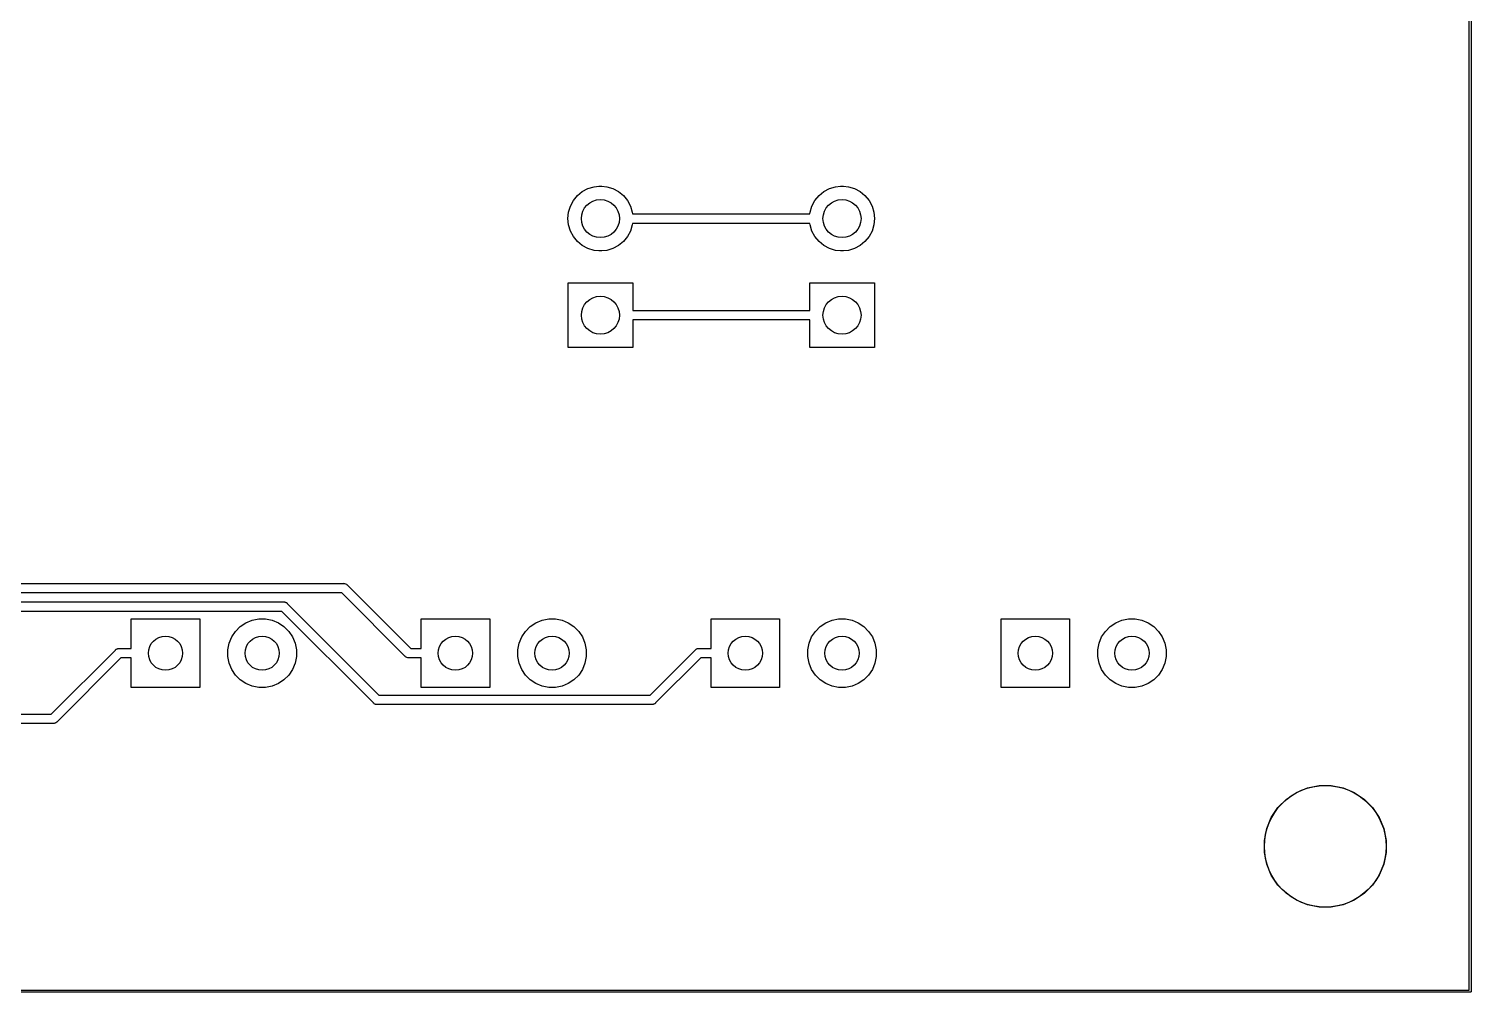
# Model space of a CAD drawing. Extents: x 47 to 146.1, y -90.2 to -39.3.
# Drawn here: x 108.17 to 146.07, y -90.2 to -64.86 of the extents above; entities that cross this region are included whole.
import ezdxf

# ---------------------------------------------------------------- set-up
doc = ezdxf.new("R2010")
doc.units = 0
doc.header["$MEASUREMENT"] = 0
doc.layers.add('BLACK', color=7, linetype='CONTINUOUS')

msp = doc.modelspace()

# ---------------------------------------------------------------- linework, layer by layer
at = {"layer": 'BLACK', "linetype": 'CONTINUOUS'}
for p, q in [((146.025, -90.145), (146.025, -39.395)), ((146.075, -39.3712), (146.075, -90.1688)), ((122.48, -69.3755), (122.586, -69.2461)), ((122.586, -69.2461), (122.715, -69.1398)), ((122.715, -69.1398), (122.863, -69.0609)), ((122.863, -69.0609), (123.023, -69.0123)), ((123.023, -69.0123), (123.148, -69)), ((123.148, -69), (123.232, -69)), ((123.232, -69), (123.357, -69.0123)), ((123.357, -69.0123), (123.517, -69.0609)), ((123.517, -69.0609), (123.665, -69.1398)), ((123.665, -69.1398), (123.794, -69.2461)), ((123.794, -69.2461), (123.9, -69.3755)), ((128.83, -69.3755), (128.936, -69.2461)), ((128.936, -69.2461), (129.065, -69.1398)), ((129.065, -69.1398), (129.213, -69.0609)), ((129.213, -69.0609), (129.373, -69.0123)), ((129.373, -69.0123), (129.498, -69)), ((129.498, -69), (129.582, -69)), ((129.582, -69), (129.707, -69.0123)), ((129.707, -69.0123), (129.867, -69.0609)), ((129.867, -69.0609), (130.015, -69.1398)), ((130.015, -69.1398), (130.144, -69.2461)), ((130.144, -69.2461), (130.25, -69.3755)), ((122.336, -69.85), (122.352, -69.6834)), ((122.352, -69.6834), (122.401, -69.5231)), ((122.401, -69.5231), (122.48, -69.3755)), ((123.9, -69.3755), (123.979, -69.5231)), ((123.979, -69.5231), (124.028, -69.6834)), ((124.028, -69.6834), (124.032, -69.725)), ((124.032, -69.725), (128.698, -69.725)), ((128.698, -69.725), (128.702, -69.6834)), ((128.702, -69.6834), (128.751, -69.5231)), ((128.751, -69.5231), (128.83, -69.3755)), ((130.25, -69.3755), (130.329, -69.5231)), ((130.329, -69.5231), (130.378, -69.6834)), ((130.378, -69.6834), (130.394, -69.85)), ((122.352, -70.0166), (122.336, -69.85)), ((122.401, -70.1769), (122.352, -70.0166)), ((124.028, -70.0166), (123.979, -70.1769)), ((124.032, -69.975), (124.028, -70.0166)), ((128.698, -69.975), (124.032, -69.975)), ((128.702, -70.0166), (128.698, -69.975)), ((128.751, -70.1769), (128.702, -70.0166)), ((130.378, -70.0166), (130.329, -70.1769)), ((130.394, -69.85), (130.378, -70.0166)), ((122.48, -70.3245), (122.401, -70.1769)), ((122.586, -70.4539), (122.48, -70.3245)), ((122.715, -70.5602), (122.586, -70.4539)), ((123.794, -70.4539), (123.665, -70.5602)), ((123.9, -70.3245), (123.794, -70.4539)), ((123.979, -70.1769), (123.9, -70.3245)), ((128.83, -70.3245), (128.751, -70.1769)), ((128.936, -70.4539), (128.83, -70.3245)), ((129.065, -70.5602), (128.936, -70.4539)), ((130.144, -70.4539), (130.015, -70.5602)), ((130.25, -70.3245), (130.144, -70.4539)), ((130.329, -70.1769), (130.25, -70.3245)), ((122.863, -70.6391), (122.715, -70.5602)), ((123.023, -70.6877), (122.863, -70.6391)), ((123.148, -70.7), (123.023, -70.6877)), ((123.232, -70.7), (123.148, -70.7)), ((123.357, -70.6877), (123.232, -70.7)), ((123.517, -70.6391), (123.357, -70.6877)), ((123.665, -70.5602), (123.517, -70.6391)), ((129.213, -70.6391), (129.065, -70.5602)), ((129.373, -70.6877), (129.213, -70.6391)), ((129.498, -70.7), (129.373, -70.6877)), ((129.582, -70.7), (129.498, -70.7)), ((129.707, -70.6877), (129.582, -70.7)), ((129.867, -70.6391), (129.707, -70.6877)), ((130.015, -70.5602), (129.867, -70.6391)), ((122.34, -73.24), (122.34, -71.54)), ((122.34, -71.54), (124.04, -71.54)), ((124.04, -71.54), (124.04, -72.265)), ((128.69, -72.265), (128.69, -71.54)), ((128.69, -71.54), (130.39, -71.54)), ((130.39, -71.54), (130.39, -73.24)), ((124.04, -72.265), (128.69, -72.265)), ((128.69, -72.515), (124.04, -72.515)), ((124.04, -72.515), (124.04, -73.24)), ((128.69, -73.24), (128.69, -72.515)), ((124.04, -73.24), (122.34, -73.24)), ((130.39, -73.24), (128.69, -73.24)), ((91.3839, -79.4429), (116.437, -79.4429)), ((116.437, -79.4429), (116.443, -79.4423)), ((116.443, -79.4423), (116.449, -79.4429)), ((116.449, -79.4429), (116.449, -79.4429)), ((116.449, -79.4429), (116.468, -79.4447)), ((116.468, -79.4447), (116.491, -79.4519)), ((116.491, -79.4519), (116.513, -79.4635)), ((116.513, -79.4635), (116.513, -79.4635)), ((116.513, -79.4635), (116.513, -79.4635)), ((116.513, -79.4635), (116.521, -79.4703)), ((116.521, -79.4703), (116.532, -79.4791)), ((116.532, -79.4791), (116.536, -79.4839)), ((116.536, -79.4839), (118.207, -81.155)), ((116.391, -79.6929), (91.4296, -79.6929)), ((98.5173, -79.9296), (114.862, -79.9296)), ((114.862, -79.9296), (114.868, -79.929)), ((114.868, -79.929), (114.874, -79.9296)), ((114.874, -79.9296), (114.874, -79.9296)), ((114.874, -79.9296), (114.893, -79.9314)), ((114.893, -79.9314), (114.893, -79.9314)), ((114.893, -79.9314), (114.893, -79.9314)), ((114.893, -79.9314), (114.9, -79.9337)), ((114.9, -79.9337), (114.916, -79.9386)), ((114.916, -79.9386), (114.916, -79.9386)), ((114.916, -79.9386), (114.916, -79.9386)), ((114.916, -79.9386), (114.923, -79.9425)), ((114.923, -79.9425), (114.938, -79.9502)), ((114.938, -79.9502), (114.938, -79.9502)), ((114.938, -79.9502), (114.938, -79.9502)), ((114.938, -79.9502), (114.947, -79.9577)), ((114.947, -79.9577), (114.957, -79.9658)), ((114.957, -79.9658), (114.961, -79.9706)), ((114.961, -79.9706), (117.37, -82.3803)), ((118.062, -81.364), (116.391, -79.6929)), ((114.816, -80.1796), (98.563, -80.1796)), ((117.225, -82.5893), (114.816, -80.1796)), ((110.86, -81.155), (110.86, -80.38)), ((110.86, -80.38), (112.66, -80.38)), ((112.66, -80.38), (112.66, -82.18)), ((113.502, -80.8537), (113.601, -80.7063)), ((113.601, -80.7063), (113.726, -80.5809)), ((113.726, -80.5809), (113.874, -80.4824)), ((113.874, -80.4824), (114.037, -80.4146)), ((114.037, -80.4146), (114.211, -80.38)), ((114.211, -80.38), (114.389, -80.38)), ((114.389, -80.38), (114.563, -80.4146)), ((114.563, -80.4146), (114.726, -80.4824)), ((114.726, -80.4824), (114.874, -80.5809)), ((114.874, -80.5809), (114.999, -80.7063)), ((114.999, -80.7063), (115.098, -80.8537)), ((118.48, -81.155), (118.48, -80.38)), ((118.48, -80.38), (120.28, -80.38)), ((120.28, -80.38), (120.28, -82.18)), ((121.122, -80.8537), (121.221, -80.7063)), ((121.221, -80.7063), (121.346, -80.5809)), ((121.346, -80.5809), (121.494, -80.4824)), ((121.494, -80.4824), (121.657, -80.4146)), ((121.657, -80.4146), (121.831, -80.38)), ((121.831, -80.38), (122.009, -80.38)), ((122.009, -80.38), (122.183, -80.4146)), ((122.183, -80.4146), (122.346, -80.4824)), ((122.346, -80.4824), (122.494, -80.5809)), ((122.494, -80.5809), (122.619, -80.7063)), ((122.619, -80.7063), (122.718, -80.8537)), ((126.1, -81.155), (126.1, -80.38)), ((126.1, -80.38), (127.9, -80.38)), ((127.9, -80.38), (127.9, -82.18)), ((128.742, -80.8537), (128.841, -80.7063)), ((128.841, -80.7063), (128.966, -80.5809)), ((128.966, -80.5809), (129.114, -80.4824)), ((129.114, -80.4824), (129.277, -80.4146)), ((129.277, -80.4146), (129.451, -80.38)), ((129.451, -80.38), (129.629, -80.38)), ((129.629, -80.38), (129.803, -80.4146)), ((129.803, -80.4146), (129.966, -80.4824)), ((129.966, -80.4824), (130.114, -80.5809)), ((130.114, -80.5809), (130.239, -80.7063)), ((130.239, -80.7063), (130.338, -80.8537)), ((133.72, -82.18), (133.72, -80.38)), ((133.72, -80.38), (135.52, -80.38)), ((135.52, -80.38), (135.52, -82.18)), ((136.362, -80.8537), (136.461, -80.7063)), ((136.461, -80.7063), (136.586, -80.5809)), ((136.586, -80.5809), (136.734, -80.4824)), ((136.734, -80.4824), (136.897, -80.4146)), ((136.897, -80.4146), (137.071, -80.38)), ((137.071, -80.38), (137.249, -80.38)), ((137.249, -80.38), (137.423, -80.4146)), ((137.423, -80.4146), (137.586, -80.4824)), ((137.586, -80.4824), (137.734, -80.5809)), ((137.734, -80.5809), (137.859, -80.7063)), ((137.859, -80.7063), (137.958, -80.8537)), ((113.4, -81.1914), (113.435, -81.0175)), ((113.435, -81.0175), (113.502, -80.8537)), ((115.098, -80.8537), (115.165, -81.0175)), ((115.165, -81.0175), (115.2, -81.1914)), ((121.02, -81.1914), (121.055, -81.0175)), ((121.055, -81.0175), (121.122, -80.8537)), ((122.718, -80.8537), (122.785, -81.0175)), ((122.785, -81.0175), (122.82, -81.1914)), ((128.64, -81.1914), (128.675, -81.0175)), ((128.675, -81.0175), (128.742, -80.8537)), ((130.338, -80.8537), (130.405, -81.0175)), ((130.405, -81.0175), (130.44, -81.1914)), ((136.26, -81.1914), (136.295, -81.0175)), ((136.295, -81.0175), (136.362, -80.8537)), ((137.958, -80.8537), (138.025, -81.0175)), ((138.025, -81.0175), (138.06, -81.1914)), ((108.757, -82.8807), (110.442, -81.1959)), ((110.587, -81.405), (108.902, -83.0898)), ((110.442, -81.1959), (110.446, -81.1912)), ((110.446, -81.1912), (110.451, -81.1873)), ((110.451, -81.1873), (110.457, -81.182)), ((110.451, -81.1873), (110.451, -81.1873)), ((110.457, -81.182), (110.465, -81.1756)), ((110.465, -81.1756), (110.473, -81.1715)), ((110.465, -81.1756), (110.465, -81.1756)), ((110.465, -81.1756), (110.465, -81.1756)), ((110.473, -81.1715), (110.487, -81.164)), ((110.487, -81.164), (110.495, -81.1617)), ((110.487, -81.164), (110.487, -81.164)), ((110.487, -81.164), (110.487, -81.164)), ((110.495, -81.1617), (110.51, -81.1568)), ((110.51, -81.1568), (110.529, -81.155)), ((110.529, -81.155), (110.535, -81.1544)), ((110.529, -81.155), (110.529, -81.155)), ((110.535, -81.1544), (110.541, -81.155)), ((110.541, -81.155), (110.86, -81.155)), ((110.86, -81.405), (110.587, -81.405)), ((110.86, -82.18), (110.86, -81.405)), ((113.4, -81.3686), (113.4, -81.1914)), ((113.435, -81.5425), (113.4, -81.3686)), ((115.2, -81.3686), (115.165, -81.5425)), ((115.2, -81.1914), (115.2, -81.3686)), ((118.066, -81.3688), (118.062, -81.364)), ((118.071, -81.3727), (118.066, -81.3688)), ((118.085, -81.3844), (118.071, -81.3727)), ((118.071, -81.3727), (118.071, -81.3727)), ((118.107, -81.396), (118.085, -81.3844)), ((118.085, -81.3844), (118.085, -81.3844)), ((118.13, -81.4032), (118.107, -81.396)), ((118.149, -81.405), (118.13, -81.4032)), ((118.155, -81.4056), (118.149, -81.405)), ((118.149, -81.405), (118.149, -81.405)), ((118.161, -81.405), (118.155, -81.4056)), ((118.48, -81.405), (118.161, -81.405)), ((118.207, -81.155), (118.48, -81.155)), ((118.48, -82.18), (118.48, -81.405)), ((121.02, -81.3686), (121.02, -81.1914)), ((121.055, -81.5425), (121.02, -81.3686)), ((122.82, -81.3686), (122.785, -81.5425)), ((122.82, -81.1914), (122.82, -81.3686)), ((124.497, -82.3803), (125.682, -81.1959)), ((125.827, -81.405), (124.642, -82.5894)), ((125.682, -81.1959), (125.686, -81.1912)), ((125.686, -81.1912), (125.691, -81.1873)), ((125.691, -81.1873), (125.697, -81.1824)), ((125.691, -81.1873), (125.691, -81.1873)), ((125.697, -81.1824), (125.705, -81.1756)), ((125.705, -81.1755), (125.717, -81.1691)), ((125.705, -81.1756), (125.705, -81.1755)), ((125.705, -81.1756), (125.705, -81.1756)), ((125.717, -81.1691), (125.727, -81.164)), ((125.727, -81.1639), (125.738, -81.1606)), ((125.727, -81.164), (125.727, -81.1639)), ((125.727, -81.164), (125.727, -81.164)), ((125.738, -81.1606), (125.75, -81.1568)), ((125.75, -81.1568), (125.751, -81.1568)), ((125.751, -81.1568), (125.759, -81.1559)), ((125.751, -81.1568), (125.751, -81.1568)), ((125.759, -81.1559), (125.769, -81.155)), ((125.769, -81.155), (125.775, -81.1544)), ((125.769, -81.155), (125.769, -81.155)), ((125.775, -81.1544), (125.781, -81.155)), ((125.781, -81.155), (126.1, -81.155)), ((126.1, -81.405), (125.827, -81.405)), ((126.1, -82.18), (126.1, -81.405)), ((128.64, -81.3686), (128.64, -81.1914)), ((128.675, -81.5425), (128.64, -81.3686)), ((130.44, -81.3686), (130.405, -81.5425)), ((130.44, -81.1914), (130.44, -81.3686)), ((136.26, -81.3686), (136.26, -81.1914)), ((136.295, -81.5425), (136.26, -81.3686)), ((138.06, -81.3686), (138.025, -81.5425)), ((138.06, -81.1914), (138.06, -81.3686)), ((113.502, -81.7063), (113.435, -81.5425)), ((113.601, -81.8537), (113.502, -81.7063)), ((113.726, -81.9791), (113.601, -81.8537)), ((114.999, -81.8537), (114.874, -81.9791)), ((115.098, -81.7063), (114.999, -81.8537)), ((115.165, -81.5425), (115.098, -81.7063)), ((121.122, -81.7063), (121.055, -81.5425)), ((121.221, -81.8537), (121.122, -81.7063)), ((121.346, -81.9791), (121.221, -81.8537)), ((122.619, -81.8537), (122.494, -81.9791)), ((122.718, -81.7063), (122.619, -81.8537)), ((122.785, -81.5425), (122.718, -81.7063)), ((128.742, -81.7063), (128.675, -81.5425)), ((128.841, -81.8537), (128.742, -81.7063)), ((128.966, -81.9791), (128.841, -81.8537)), ((130.239, -81.8537), (130.114, -81.9791)), ((130.338, -81.7063), (130.239, -81.8537)), ((130.405, -81.5425), (130.338, -81.7063)), ((136.362, -81.7063), (136.295, -81.5425)), ((136.461, -81.8537), (136.362, -81.7063)), ((136.586, -81.9791), (136.461, -81.8537)), ((137.859, -81.8537), (137.734, -81.9791)), ((137.958, -81.7063), (137.859, -81.8537)), ((138.025, -81.5425), (137.958, -81.7063)), ((112.66, -82.18), (110.86, -82.18)), ((113.874, -82.0776), (113.726, -81.9791)), ((114.037, -82.1454), (113.874, -82.0776)), ((114.211, -82.18), (114.037, -82.1454)), ((114.389, -82.18), (114.211, -82.18)), ((114.563, -82.1454), (114.389, -82.18)), ((114.726, -82.0776), (114.563, -82.1454)), ((114.874, -81.9791), (114.726, -82.0776)), ((120.28, -82.18), (118.48, -82.18)), ((121.494, -82.0776), (121.346, -81.9791)), ((121.657, -82.1454), (121.494, -82.0776)), ((121.831, -82.18), (121.657, -82.1454)), ((122.009, -82.18), (121.831, -82.18)), ((122.183, -82.1454), (122.009, -82.18)), ((122.346, -82.0776), (122.183, -82.1454)), ((122.494, -81.9791), (122.346, -82.0776)), ((127.9, -82.18), (126.1, -82.18)), ((129.114, -82.0776), (128.966, -81.9791)), ((129.277, -82.1454), (129.114, -82.0776)), ((129.451, -82.18), (129.277, -82.1454)), ((129.629, -82.18), (129.451, -82.18)), ((129.803, -82.1454), (129.629, -82.18)), ((129.966, -82.0776), (129.803, -82.1454)), ((130.114, -81.9791), (129.966, -82.0776)), ((135.52, -82.18), (133.72, -82.18)), ((136.734, -82.0776), (136.586, -81.9791)), ((136.897, -82.1454), (136.734, -82.0776)), ((137.071, -82.18), (136.897, -82.1454)), ((137.249, -82.18), (137.071, -82.18)), ((137.423, -82.1454), (137.249, -82.18)), ((137.586, -82.0776), (137.423, -82.1454)), ((137.734, -81.9791), (137.586, -82.0776)), ((117.229, -82.5941), (117.225, -82.5893)), ((117.234, -82.5981), (117.229, -82.5941)), ((117.248, -82.6097), (117.234, -82.5981)), ((117.26, -82.616), (117.248, -82.6097)), ((117.248, -82.6097), (117.248, -82.6097)), ((117.248, -82.6097), (117.248, -82.6097)), ((117.27, -82.6213), (117.26, -82.616)), ((117.283, -82.6253), (117.27, -82.6213)), ((117.27, -82.6213), (117.27, -82.6213)), ((117.27, -82.6213), (117.27, -82.6213)), ((117.293, -82.6285), (117.283, -82.6253)), ((117.311, -82.6303), (117.293, -82.6285)), ((117.293, -82.6285), (117.293, -82.6285)), ((117.293, -82.6285), (117.293, -82.6285)), ((117.318, -82.6309), (117.311, -82.6303)), ((117.324, -82.6303), (117.318, -82.6309)), ((124.543, -82.6303), (117.324, -82.6303)), ((117.37, -82.3803), (124.497, -82.3803)), ((124.549, -82.6309), (124.543, -82.6303)), ((124.555, -82.6303), (124.549, -82.6309)), ((124.565, -82.6293), (124.555, -82.6303)), ((124.555, -82.6303), (124.555, -82.6303)), ((124.573, -82.6285), (124.565, -82.6293)), ((124.574, -82.6285), (124.573, -82.6285)), ((124.573, -82.6285), (124.573, -82.6285)), ((124.587, -82.6244), (124.574, -82.6285)), ((124.597, -82.6214), (124.587, -82.6244)), ((124.608, -82.6154), (124.597, -82.6213)), ((124.597, -82.6213), (124.597, -82.6213)), ((124.597, -82.6213), (124.597, -82.6214)), ((124.619, -82.6098), (124.608, -82.6154)), ((124.629, -82.6014), (124.619, -82.6097)), ((124.619, -82.6097), (124.619, -82.6097)), ((124.619, -82.6097), (124.619, -82.6098)), ((124.633, -82.598), (124.629, -82.6014)), ((124.638, -82.5941), (124.633, -82.598)), ((124.633, -82.598), (124.633, -82.598)), ((124.642, -82.5894), (124.638, -82.5941)), ((83.8233, -82.8807), (108.757, -82.8807)), ((108.803, -83.1307), (83.7776, -83.1307)), ((108.809, -83.1313), (108.803, -83.1307)), ((108.815, -83.1307), (108.809, -83.1313)), ((108.834, -83.1289), (108.815, -83.1307)), ((108.815, -83.1307), (108.815, -83.1307)), ((108.852, -83.1233), (108.834, -83.1289)), ((108.857, -83.1217), (108.852, -83.1233)), ((108.87, -83.1146), (108.857, -83.1217)), ((108.857, -83.1217), (108.857, -83.1217)), ((108.857, -83.1217), (108.857, -83.1217)), ((108.879, -83.1101), (108.87, -83.1146)), ((108.889, -83.1021), (108.879, -83.1101)), ((108.879, -83.1101), (108.879, -83.1101)), ((108.879, -83.1101), (108.879, -83.1101)), ((108.893, -83.0984), (108.889, -83.1021)), ((108.898, -83.0945), (108.893, -83.0984)), ((108.893, -83.0984), (108.893, -83.0984)), ((108.902, -83.0898), (108.898, -83.0945)), ((141.482, -84.9421), (141.773, -84.8215)), ((141.773, -84.8215), (142.082, -84.76)), ((142.082, -84.76), (142.398, -84.76)), ((142.398, -84.76), (142.707, -84.8215)), ((142.707, -84.8215), (142.998, -84.9421)), ((140.997, -85.3401), (141.22, -85.1172)), ((141.22, -85.1172), (141.482, -84.9421)), ((142.998, -84.9421), (143.26, -85.1172)), ((143.26, -85.1172), (143.483, -85.3401)), ((140.701, -85.8933), (140.822, -85.6021)), ((140.822, -85.6021), (140.997, -85.3401)), ((143.483, -85.3401), (143.658, -85.6021)), ((143.658, -85.6021), (143.779, -85.8933)), ((140.64, -86.2024), (140.701, -85.8933)), ((143.779, -85.8933), (143.84, -86.2024)), ((140.64, -86.5176), (140.64, -86.2024)), ((143.84, -86.2024), (143.84, -86.5176)), ((140.701, -86.8267), (140.64, -86.5176)), ((143.84, -86.5176), (143.779, -86.8267)), ((140.822, -87.1179), (140.701, -86.8267)), ((140.997, -87.3799), (140.822, -87.1179)), ((143.658, -87.1179), (143.483, -87.3799)), ((143.779, -86.8267), (143.658, -87.1179)), ((141.22, -87.6028), (140.997, -87.3799)), ((143.483, -87.3799), (143.26, -87.6028)), ((141.482, -87.7779), (141.22, -87.6028)), ((141.773, -87.8985), (141.482, -87.7779)), ((142.082, -87.96), (141.773, -87.8985)), ((142.707, -87.8985), (142.398, -87.96)), ((142.998, -87.7779), (142.707, -87.8985)), ((143.26, -87.6028), (142.998, -87.7779)), ((142.398, -87.96), (142.082, -87.96)), ((146.049, -90.195), (46.9912, -90.195)), ((47.015, -90.145), (146.025, -90.145)), ((146.05, -90.1951), (146.049, -90.195)), ((146.055, -90.1946), (146.05, -90.1951)), ((146.06, -90.1932), (146.055, -90.1946)), ((146.064, -90.1909), (146.06, -90.1932)), ((146.068, -90.1878), (146.064, -90.1909)), ((146.071, -90.184), (146.068, -90.1878)), ((146.073, -90.1796), (146.071, -90.184)), ((146.075, -90.1749), (146.073, -90.1796)), ((146.075, -90.1688), (146.075, -90.17)), ((146.075, -90.17), (146.075, -90.1712)), ((146.075, -90.1712), (146.075, -90.1712)), ((146.075, -90.1712), (146.075, -90.1749))]:
    msp.add_line(p, q, dxfattribs=at)
at = {"layer": 'BLACK'}
for centre, radius in [((123.19, -69.85), 0.5), ((123.19, -69.85), 0.5), ((129.54, -69.85), 0.5), ((129.54, -69.85), 0.5), ((123.19, -72.39), 0.5), ((123.19, -72.39), 0.5), ((129.54, -72.39), 0.5), ((129.54, -72.39), 0.5), ((111.76, -81.28), 0.45), ((111.76, -81.28), 0.45), ((114.3, -81.28), 0.45), ((114.3, -81.28), 0.45), ((119.38, -81.28), 0.45), ((119.38, -81.28), 0.45), ((121.92, -81.28), 0.45), ((121.92, -81.28), 0.45), ((127, -81.28), 0.45), ((127, -81.28), 0.45), ((129.54, -81.28), 0.45), ((129.54, -81.28), 0.45), ((134.62, -81.28), 0.45), ((134.62, -81.28), 0.45), ((137.16, -81.28), 0.45), ((137.16, -81.28), 0.45), ((142.24, -86.36), 1.6), ((142.24, -86.36), 1.6)]:
    msp.add_circle(centre, radius, dxfattribs=at)

doc.saveas('drawing.dxf')
